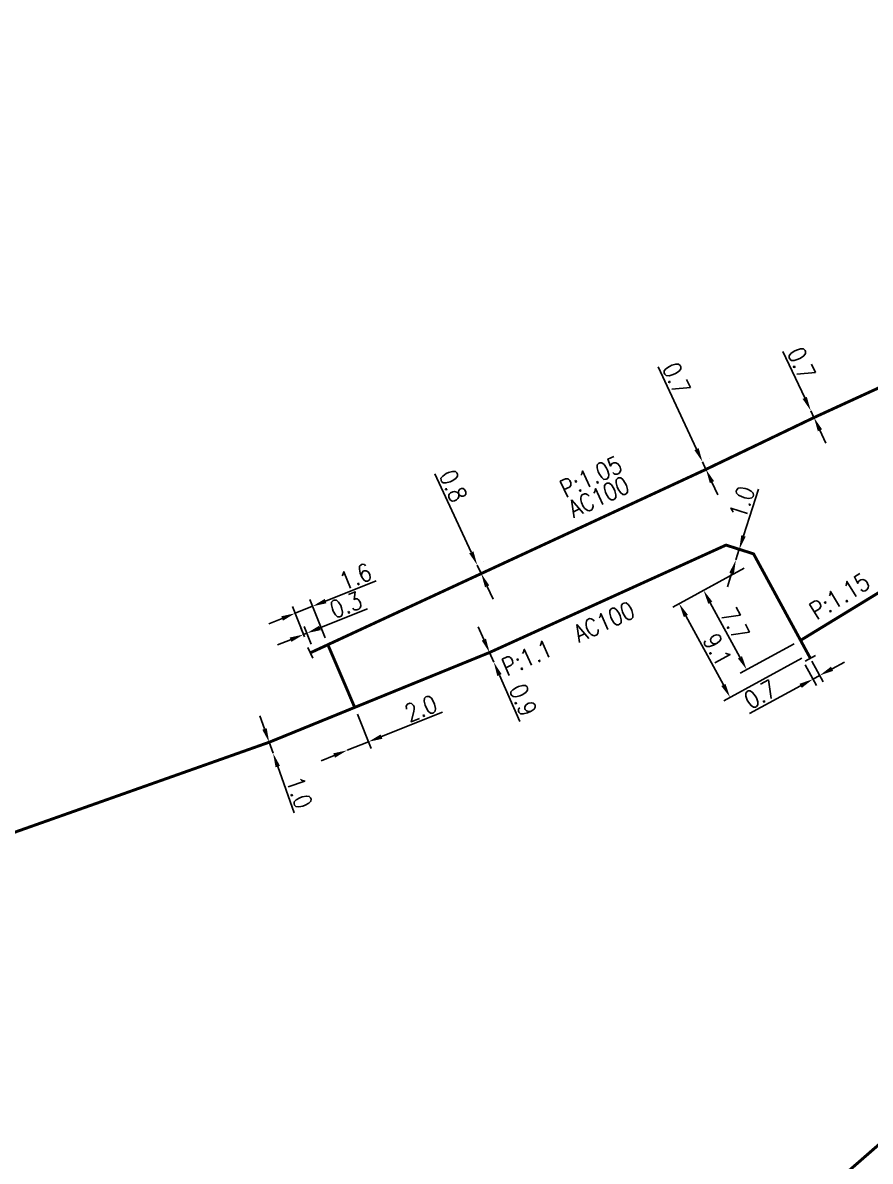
# Model space of a CAD drawing. Header units: millimetres. Extents: x 160996 to 162003, y 120996 to 122000.
# Drawn here: x 161493.6 to 161565.8, y 121323.9 to 121421 of the extents above; entities that cross this region are included whole.
import ezdxf
from ezdxf.enums import TextEntityAlignment as Align

# ---------------------------------------------------------------- set-up
doc = ezdxf.new("R2010")
doc.units = ezdxf.units.MM
doc.header["$PDMODE"] = 34
doc.linetypes.add('L_25_AP', pattern=[2000, 1000, 1000])
doc.layers.get('0').update_dxf_attribs({"linetype": 'CONTINUOUS'})
doc.layers.get('Defpoints').update_dxf_attribs({"linetype": 'CONTINUOUS'})
doc.layers.add('L_150', color=1, linetype='CONTINUOUS')
doc.layers.add('L_340', color=7, linetype='CONTINUOUS')
doc.styles.get("Standard").update_dxf_attribs({"font": 'romans.shx', "width": 0.85})
doc.dimstyles.get("Standard").update_dxf_attribs({"dimtxt": 1.5, "dimasz": 1.2, "dimexe": 0.625, "dimexo": 0.625, "dimgap": 0.25, "dimtad": 1, "dimdec": 1, "dimzin": 0, "dimdsep": 46, "dimtxsty": 'Standard', "dimcen": -0.5, "dimadec": 0, "dimazin": 0, "dimtfac": 1, "dimtdec": 1, "dimtmove": 0, "dimatfit": 3, "dimfxl": 0, "dimtolj": 1, "dimtzin": 0, "dimarcsym": 0})

# ---------------------------------------------------------------- blocks, each defined once
blk = doc.blocks.new('L_340_07')
at = {"color": 0, "linetype": 'Continuous', "const_width": 0.25, "flags": 128}
blk.add_lwpolyline([(0, 0), (0.35, 0)], dxfattribs=at)
at = {"color": 0, "linetype": 'Continuous', "flags": 128}
blk.add_lwpolyline([(0.35, -0.5), (0.35, 0.5)], dxfattribs=at)
at = {"color": 0, "linetype": 'Continuous', "width": 0.75, "flags": 3}
for tag, p in [('DEF_LEG', (0.723, -3.465)), ('DEF_COUP', (0.723, -5.965)), ('DEF_TYPE', (0.723, -8.465))]:
    blk.add_attdef(tag, text='', height=1.2, dxfattribs=at).set_placement(p, align=Align.MIDDLE)
blk = doc.blocks.new('*D1373')
at = {"layer": 'Defpoints', "color": 0, "linetype": 'Continuous', "transparency": 16777216}
for p in [(161514.584, 121359.623), (161514.917, 121358.68), (161514.917, 121358.68)]:
    blk.add_point(p, dxfattribs=at)
at = {"layer": 'L_150', "color": 0, "linetype": 'Continuous', "lineweight": -2, "transparency": 16777216}
for p, q in [((161514.184, 121360.754), (161513.784, 121361.886)), ((161514.584, 121359.623), (161514.917, 121358.68)), ((161515.317, 121357.549), (161516.713, 121353.599))]:
    blk.add_line(p, q, dxfattribs=at)
at = {"layer": 'L_150', "color": 0, "linetype": 'Continuous', "transparency": 16777216}
for points in [[(161514.373, 121360.821), (161513.995, 121360.688), (161514.584, 121359.623)], [(161515.505, 121357.615), (161515.128, 121357.482), (161514.917, 121358.68)]]:
    blk.add_solid(points, dxfattribs=at)
at = {"layer": 'L_150', "color": 0, "linetype": 'Continuous', "transparency": 16777216, "insert": (161517.158, 121355.341), "char_height": 1.5, "attachment_point": 5, "rotation": 289.46382}
blk.add_mtext('\\A1;1.0', dxfattribs=at)
blk = doc.blocks.new('*D1374')
at = {"layer": 'Defpoints', "color": 0, "linetype": 'Continuous', "transparency": 16777216}
for p in [(161521.876, 121362.593), (161521.235, 121358.936), (161521.235, 121358.936)]:
    blk.add_point(p, dxfattribs=at)
at = {"layer": 'L_150', "color": 0, "linetype": 'Continuous', "lineweight": -2, "transparency": 16777216}
for p, q in [((161522.107, 121362.012), (161523.277, 121359.077)), ((161524.161, 121360.102), (161529.359, 121362.175)), ((161521.235, 121358.936), (161523.046, 121359.658)), ((161520.12, 121358.491), (161519.005, 121358.047))]:
    blk.add_line(p, q, dxfattribs=at)
at = {"layer": 'L_150', "color": 0, "linetype": 'Continuous', "transparency": 16777216}
for points in [[(161524.087, 121360.288), (161524.235, 121359.916), (161523.046, 121359.658)], [(161520.046, 121358.677), (161520.194, 121358.305), (161521.235, 121358.936)]]:
    blk.add_solid(points, dxfattribs=at)
at = {"layer": 'L_150', "color": 0, "linetype": 'Continuous', "transparency": 16777216, "insert": (161527.516, 121362.516), "char_height": 1.5, "attachment_point": 5, "rotation": 21.73469}
blk.add_mtext('\\A1;2.0', dxfattribs=at)
blk = doc.blocks.new('*D1375')
at = {"layer": 'Defpoints', "color": 0, "linetype": 'Continuous', "transparency": 16777216}
for p in [(161533.371, 121367.274), (161533.733, 121366.45), (161533.733, 121366.45)]:
    blk.add_point(p, dxfattribs=at)
at = {"layer": 'L_150', "color": 0, "linetype": 'Continuous', "lineweight": -2, "transparency": 16777216}
for p, q in [((161532.888, 121368.373), (161532.406, 121369.472)), ((161533.371, 121367.274), (161533.733, 121366.45)), ((161534.215, 121365.352), (161535.948, 121361.405))]:
    blk.add_line(p, q, dxfattribs=at)
at = {"layer": 'L_150', "color": 0, "linetype": 'Continuous', "transparency": 16777216}
for points in [[(161533.071, 121368.454), (161532.705, 121368.293), (161533.371, 121367.274)], [(161534.398, 121365.432), (161534.032, 121365.271), (161533.733, 121366.45)]]:
    blk.add_solid(points, dxfattribs=at)
at = {"layer": 'L_150', "color": 0, "linetype": 'Continuous', "transparency": 16777216, "insert": (161536.238, 121363.231), "char_height": 1.5, "attachment_point": 5, "rotation": 293.70224}
blk.add_mtext('\\A1;0.9', dxfattribs=at)
blk = doc.blocks.new('*D1376')
at = {"layer": 'Defpoints', "color": 0, "linetype": 'Continuous', "transparency": 16777216}
for p in [(161555.643, 121374.765), (161551.618, 121372.577), (161559.892, 121368.31)]:
    blk.add_point(p, dxfattribs=at)
at = {"layer": 'L_150', "color": 0, "linetype": 'Continuous', "lineweight": -2, "transparency": 16777216}
for p, q in [((161555.094, 121374.466), (161551.069, 121372.278)), ((161554.723, 121366.866), (161552.191, 121371.522)), ((161559.343, 121368.012), (161554.747, 121365.513))]:
    blk.add_line(p, q, dxfattribs=at)
at = {"layer": 'L_150', "color": 0, "linetype": 'Continuous', "transparency": 16777216}
for points in [[(161552.367, 121371.618), (161552.016, 121371.427), (161551.618, 121372.577)], [(161554.899, 121366.962), (161554.547, 121366.771), (161555.296, 121365.812)]]:
    blk.add_solid(points, dxfattribs=at)
at = {"layer": 'L_150', "color": 0, "linetype": 'Continuous', "transparency": 16777216, "insert": (161554.314, 121369.712), "char_height": 1.5, "attachment_point": 5, "rotation": 298.53084}
blk.add_mtext('\\A1;7.7', dxfattribs=at)
blk = doc.blocks.new('*D1377')
at = {"layer": 'Defpoints', "color": 0, "linetype": 'Continuous', "transparency": 16777216}
for p in [(161555.643, 121374.765), (161549.539, 121371.446), (161560.56, 121367.08)]:
    blk.add_point(p, dxfattribs=at)
at = {"layer": 'L_340', "color": 0, "linetype": 'Continuous', "lineweight": -2, "transparency": 16777216}
for p, q in [((161555.094, 121374.466), (161548.989, 121371.148)), ((161553.312, 121364.505), (161550.112, 121370.392)), ((161560.011, 121366.782), (161553.336, 121363.153))]:
    blk.add_line(p, q, dxfattribs=at)
at = {"layer": 'L_340', "color": 0, "linetype": 'Continuous', "transparency": 16777216}
for points in [[(161550.287, 121370.487), (161549.936, 121370.296), (161549.539, 121371.446)], [(161553.488, 121364.601), (161553.136, 121364.41), (161553.885, 121363.451)]]:
    blk.add_solid(points, dxfattribs=at)
at = {"layer": 'L_340', "color": 0, "linetype": 'Continuous', "transparency": 16777216, "insert": (161552.809, 121367.523), "char_height": 1.5, "attachment_point": 5, "rotation": 298.53084}
blk.add_mtext('\\A1;9.1', dxfattribs=at)
blk = doc.blocks.new('*D1378')
at = {"layer": 'Defpoints', "color": 0, "linetype": 'Continuous', "transparency": 16777216}
for p in [(161559.989, 121366.77), (161560.56, 121367.08), (161560.949, 121365.004)]:
    blk.add_point(p, dxfattribs=at)
at = {"layer": 'L_340', "color": 0, "linetype": 'Continuous', "lineweight": -2, "transparency": 16777216}
for p, q in [((161560.288, 121366.221), (161561.248, 121364.455)), ((161560.859, 121366.531), (161561.819, 121364.766)), ((161562.574, 121365.888), (161563.629, 121366.461)), ((161561.52, 121365.315), (161560.949, 121365.004)), ((161559.895, 121364.431), (161555.538, 121362.063))]:
    blk.add_line(p, q, dxfattribs=at)
at = {"layer": 'L_340', "color": 0, "linetype": 'Continuous', "transparency": 16777216}
for points in [[(161562.479, 121366.064), (161562.67, 121365.712), (161561.52, 121365.315)], [(161559.799, 121364.607), (161559.99, 121364.256), (161560.949, 121365.004)]]:
    blk.add_solid(points, dxfattribs=at)
at = {"layer": 'L_340', "color": 0, "linetype": 'Continuous', "transparency": 16777216, "insert": (161556.453, 121363.699), "char_height": 1.5, "attachment_point": 5, "rotation": 28.53084}
blk.add_mtext('\\A1;0.7', dxfattribs=at)
blk = doc.blocks.new('*D1379')
at = {"layer": 'Defpoints', "color": 0, "linetype": 'Continuous', "transparency": 16777216}
for p in [(161554.664, 121376.073), (161554.376, 121375.168), (161554.376, 121375.168)]:
    blk.add_point(p, dxfattribs=at)
at = {"layer": 'L_150', "color": 0, "linetype": 'Continuous', "lineweight": -2, "transparency": 16777216}
for p, q in [((161555.028, 121377.217), (161556.299, 121381.209)), ((161554.376, 121375.168), (161554.664, 121376.073)), ((161554.012, 121374.024), (161553.648, 121372.881))]:
    blk.add_line(p, q, dxfattribs=at)
at = {"layer": 'L_150', "color": 0, "linetype": 'Continuous', "transparency": 16777216}
for points in [[(161554.838, 121377.277), (161555.219, 121377.156), (161554.664, 121376.073)], [(161553.822, 121374.085), (161554.203, 121373.964), (161554.376, 121375.168)]]:
    blk.add_solid(points, dxfattribs=at)
at = {"layer": 'L_150', "color": 0, "linetype": 'Continuous', "transparency": 16777216, "insert": (161554.893, 121380.088), "char_height": 1.5, "attachment_point": 5, "rotation": 72.34334}
blk.add_mtext('\\A1;1.0', dxfattribs=at)
blk = doc.blocks.new('*D1380')
at = {"layer": 'Defpoints', "color": 0, "linetype": 'Continuous', "transparency": 16777216}
for p in [(161517.518, 121368.81), (161517.833, 121368.025), (161518.408, 121367.394)]:
    blk.add_point(p, dxfattribs=at)
at = {"layer": 'L_340', "color": 0, "linetype": 'Continuous', "lineweight": -2, "transparency": 16777216}
for p, q in [((161518.911, 121369.367), (161522.969, 121370.992)), ((161517.6, 121368.605), (161517.286, 121369.39)), ((161517.518, 121368.81), (161517.797, 121368.922)), ((161518.176, 121367.974), (161517.565, 121369.502)), ((161516.404, 121368.364), (161515.29, 121367.918))]:
    blk.add_line(p, q, dxfattribs=at)
at = {"layer": 'L_340', "color": 0, "linetype": 'Continuous', "transparency": 16777216}
for points in [[(161516.33, 121368.55), (161516.478, 121368.179), (161517.518, 121368.81)], [(161518.837, 121369.553), (161518.985, 121369.182), (161517.797, 121368.922)]]:
    blk.add_solid(points, dxfattribs=at)
at = {"layer": 'L_340', "color": 0, "linetype": 'Continuous', "transparency": 16777216, "insert": (161521.126, 121371.331), "char_height": 1.5, "attachment_point": 5, "rotation": 21.80969}
blk.add_mtext('\\A1;0.3', dxfattribs=at)
blk = doc.blocks.new('*D1381')
at = {"layer": 'Defpoints', "color": 0, "linetype": 'Continuous', "transparency": 16777216}
for p in [(161516.794, 121370.619), (161517.833, 121368.025), (161519.589, 121367.941)]:
    blk.add_point(p, dxfattribs=at)
at = {"layer": 'L_150', "color": 0, "linetype": 'Continuous', "lineweight": -2, "transparency": 16777216}
for p, q in [((161519.394, 121371.659), (161523.697, 121373.381)), ((161519.357, 121368.522), (161518.048, 121371.793)), ((161517.6, 121368.605), (161516.562, 121371.199)), ((161516.794, 121370.619), (161518.28, 121371.213)), ((161515.68, 121370.173), (161514.566, 121369.727))]:
    blk.add_line(p, q, dxfattribs=at)
at = {"layer": 'L_150', "color": 0, "linetype": 'Continuous', "transparency": 16777216}
for points in [[(161519.32, 121371.845), (161519.468, 121371.473), (161518.28, 121371.213)], [(161515.606, 121370.359), (161515.755, 121369.987), (161516.794, 121370.619)]]:
    blk.add_solid(points, dxfattribs=at)
at = {"layer": 'L_150', "color": 0, "linetype": 'Continuous', "transparency": 16777216, "insert": (161521.938, 121373.754), "char_height": 1.5, "attachment_point": 5, "rotation": 21.80969}
blk.add_mtext('\\A1;1.6', dxfattribs=at)
blk = doc.blocks.new('*D1382')
at = {"layer": 'Defpoints', "color": 0, "linetype": 'Continuous', "transparency": 16777216}
for p in [(161532.324, 121374.728), (161532.324, 121374.728), (161532.661, 121374.003)]:
    blk.add_point(p, dxfattribs=at)
at = {"layer": 'L_150', "color": 0, "linetype": 'Continuous', "lineweight": -2, "transparency": 16777216}
for p, q in [((161531.818, 121375.816), (161528.709, 121382.495)), ((161532.661, 121374.003), (161532.324, 121374.728)), ((161532.891, 121374.992), (161532.891, 121374.992)), ((161533.228, 121374.267), (161533.228, 121374.267)), ((161533.168, 121372.915), (161533.674, 121371.827))]:
    blk.add_line(p, q, dxfattribs=at)
at = {"layer": 'L_150', "color": 0, "linetype": 'Continuous', "transparency": 16777216}
for points in [[(161531.999, 121375.901), (161531.636, 121375.732), (161532.324, 121374.728)], [(161533.349, 121373), (161532.987, 121372.831), (161532.661, 121374.003)]]:
    blk.add_solid(points, dxfattribs=at)
at = {"layer": 'L_150', "color": 0, "linetype": 'Continuous', "transparency": 16777216, "insert": (161530.285, 121381.479), "char_height": 1.5, "attachment_point": 5, "rotation": 294.95859}
blk.add_mtext('\\A1;0.8', dxfattribs=at)
blk = doc.blocks.new('*D1383')
at = {"layer": 'Defpoints', "color": 0, "linetype": 'Continuous', "transparency": 16777216}
for p in [(161551.53, 121383.524), (161551.53, 121383.524), (161551.826, 121382.89)]:
    blk.add_point(p, dxfattribs=at)
at = {"layer": 'L_150', "color": 0, "linetype": 'Continuous', "lineweight": -2, "transparency": 16777216}
for p, q in [((161551.022, 121384.612), (161547.737, 121391.641)), ((161551.826, 121382.89), (161551.53, 121383.524)), ((161552.096, 121383.789), (161552.096, 121383.789)), ((161552.392, 121383.155), (161552.392, 121383.155)), ((161552.334, 121381.803), (161552.842, 121380.716))]:
    blk.add_line(p, q, dxfattribs=at)
at = {"layer": 'L_150', "color": 0, "linetype": 'Continuous', "transparency": 16777216}
for points in [[(161551.203, 121384.696), (161550.841, 121384.527), (161551.53, 121383.524)], [(161552.515, 121381.888), (161552.153, 121381.718), (161551.826, 121382.89)]]:
    blk.add_solid(points, dxfattribs=at)
at = {"layer": 'L_150', "color": 0, "linetype": 'Continuous', "transparency": 16777216, "insert": (161549.314, 121390.628), "char_height": 1.5, "attachment_point": 5, "rotation": 295.0481}
blk.add_mtext('\\A1;0.7', dxfattribs=at)
blk = doc.blocks.new('*D1384')
at = {"layer": 'Defpoints', "color": 0, "linetype": 'Continuous', "transparency": 16777216}
for p in [(161560.758, 121387.894), (161560.758, 121387.894), (161561.034, 121387.306)]:
    blk.add_point(p, dxfattribs=at)
at = {"layer": 'L_150', "color": 0, "linetype": 'Continuous', "lineweight": -2, "transparency": 16777216}
for p, q in [((161560.247, 121388.98), (161558.386, 121392.936)), ((161561.034, 121387.306), (161560.758, 121387.894)), ((161561.545, 121386.221), (161562.056, 121385.135))]:
    blk.add_line(p, q, dxfattribs=at)
at = {"layer": 'L_150', "color": 0, "linetype": 'Continuous', "transparency": 16777216}
for points in [[(161560.428, 121389.065), (161560.066, 121388.895), (161560.758, 121387.894)], [(161561.726, 121386.306), (161561.364, 121386.135), (161561.034, 121387.306)]]:
    blk.add_solid(points, dxfattribs=at)
at = {"layer": 'L_150', "color": 0, "linetype": 'Continuous', "transparency": 16777216, "insert": (161559.966, 121391.927), "char_height": 1.5, "attachment_point": 5, "rotation": 295.1959}
blk.add_mtext('\\A1;0.7', dxfattribs=at)

msp = doc.modelspace()

# ---------------------------------------------------------------- linework, layer by layer
at = {"layer": 'L_150', "linetype": 'L_25_AP', "flags": 128}
msp.add_lwpolyline([(161604.983, 121420.843, 0.25, 0.25, 0), (161602.125, 121418.151, 0.25, 0.25, 0), (161584.233, 121401.291, 0.25, 0.25, 0), (161576.152, 121394.239, 0.25, 0.25, 0), (161561.034, 121387.306, 0.25, 0.25, 0), (161551.826, 121382.89, 0.25, 0.25, 0), (161532.661, 121374.003, 0.25, 0.25, 0), (161519.589, 121367.941, 0.25, 0.25, 0), (161518.408, 121367.394, 0, 0, 0)], format="xyseb", dxfattribs=at)
at = {"layer": 'L_150', "linetype": 'L_25_AP', "const_width": 0.25, "flags": 128}
for points in [[(161560.56, 121367.08), (161559.892, 121368.31), (161555.882, 121375.686), (161554.664, 121376.073), (161553.533, 121376.433), (161533.371, 121367.274), (161521.876, 121362.593), (161514.584, 121359.623), (161485.711, 121349.409), (161485.711, 121349.409), (161474.978, 121345.813), (161470.457, 121344.283), (161469.297, 121343.277), (161468.455, 121342.576), (161467.585, 121340.802)], [(161567.484, 121372.948), (161559.892, 121368.31)], [(161521.876, 121362.593), (161519.589, 121367.941)], [(161495.911, 121262.935), (161502.593, 121268.89), (161502.593, 121268.89), (161523.981, 121288.158), (161556.367, 121316.417), (161573.36, 121331.249), (161575.585, 121333.19), (161577.808, 121333.742), (161579.069, 121334.055), (161579.069, 121334.055), (161579.792, 121332.791), (161579.945, 121332.533)]]:
    msp.add_lwpolyline(points, dxfattribs=at)

# ---------------------------------------------------------------- block references
at = {"layer": 'L_340'}
for p, rotation in [((161518.408, 121367.394), 204.87827330261), ((161560.56, 121367.08), 298.5308405224472)]:
    msp.add_blockref('L_340_07', p, dxfattribs=dict(at, rotation=rotation))

# ---------------------------------------------------------------- texts
at = {"layer": 'L_150', "linetype": 'Continuous', "width": 0.85}
for s, rotation, p in [('P:1.05', 24.87827, (161539.835, 121380.431)), ('AC100', 24.87827, (161540.551, 121378.736)), ('P:1.15', 31.41881, (161561.26, 121370.007)), ('AC100', 24.43056, (161540.984, 121368.094)), ('P:1.1', 24.43056, (161534.856, 121365.237))]:
    msp.add_text(s, height=1.5, rotation=rotation, dxfattribs=at).set_placement(p)

# ---------------------------------------------------------------- dimensions: what is measured, and where the dimension line sits
at = {"layer": 'L_150', "linetype": 'Continuous'}
for base, p1, p2, angle, picture, middle in [((161560.758, 121387.894), (161561.034, 121387.306), (161560.758, 121387.894), 295.1959, '*D1384', (161559.061, 121391.501)), ((161551.53, 121383.524), (161551.826, 121382.89), (161551.53, 121383.524), 295.0481, '*D1383', (161548.408, 121390.204)), ((161532.324, 121374.728), (161532.661, 121374.003), (161532.324, 121374.728), 294.95859, '*D1382', (161529.378, 121381.057)), ((161554.3761, 121375.1679), (161554.66425, 121376.07315), (161554.3761, 121375.1679), 72.34334, '*D1379', (161555.84554, 121379.78432)), ((161516.794, 121370.619), (161519.589, 121367.941), (161517.833, 121368.025), 21.80969, '*D1381', (161522.309, 121372.826)), ((161551.618, 121372.577), (161559.892, 121368.31), (161555.643, 121374.765), 298.53084, '*D1376', (161553.435, 121369.234)), ((161533.733, 121366.45), (161533.371, 121367.274), (161533.733, 121366.45), 113.70224, '*D1375', (161535.322, 121362.829)), ((161521.2345, 121358.9356), (161521.8758, 121362.5928), (161521.2345, 121358.9356), 21.73469, '*D1374', (161527.8863, 121361.5873)), ((161514.917, 121358.68), (161514.584, 121359.623), (161514.917, 121358.68), 109.46382, '*D1373', (161516.215, 121355.008))]:
    dim = msp.add_linear_dim(base=base, p1=p1, p2=p2, angle=angle, dimstyle='Standard', dxfattribs=at)
    dim.commit()
    dim.dimension.update_dxf_attribs({"geometry": picture, "text_midpoint": middle, "dimtype": 160})
at = {"layer": 'L_340', "linetype": 'Continuous'}
for base, p1, p2, angle, picture, middle in [((161549.539, 121371.446), (161560.56, 121367.08), (161555.643, 121374.765), 298.53084, '*D1377', (161551.931, 121367.046)), ((161517.518, 121368.81), (161518.408, 121367.394), (161517.833, 121368.025), 21.80969, '*D1380', (161521.497, 121370.402)), ((161560.949, 121365.004), (161560.56, 121367.08), (161559.989, 121366.77), 28.53084, '*D1378', (161556.931, 121362.82))]:
    dim = msp.add_linear_dim(base=base, p1=p1, p2=p2, angle=angle, dimstyle='Standard', dxfattribs=at)
    dim.commit()
    dim.dimension.update_dxf_attribs({"geometry": picture, "text_midpoint": middle, "dimtype": 160})

doc.saveas('drawing.dxf')
